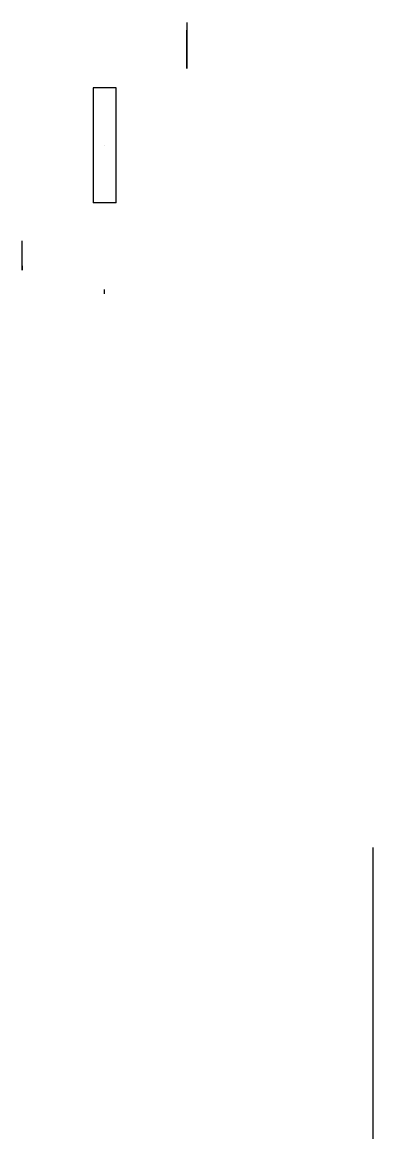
# Model space of a CAD drawing. Header units: metres. Extents: x 1 to 5.6, y -3.2 to 11.3.
import ezdxf

# ---------------------------------------------------------------- set-up
doc = ezdxf.new("R2010")
doc.units = ezdxf.units.M

msp = doc.modelspace()

# ---------------------------------------------------------------- linework, layer by layer
at = {"extrusion": (0, 1, 0)}
for p, q in [((3.15, 11.347, -0.832), (3.15, 10.743, -0.832)), ((3.15, 10.743, -0.582), (3.15, 11.244, -0.81)), ((3.15, 10.743, -0.582), (3.15, 10.743, -0.832))]:
    msp.add_line(p, q, dxfattribs=at)
for p, q in [((2.225, 10.493, -0.582), (1.925, 10.493, -0.582)), ((1.925, 10.493, -0.582), (1.925, 8.993, -0.582)), ((2.225, 8.993, -0.582), (2.225, 10.493, -0.582)), ((2.075, 9.743, -0.232), (2.075, 9.743, -0.232)), ((2.225, 8.993, -0.582), (1.925, 8.993, -0.582)), ((1, 8.169, -0.814), (1, 8.493, -0.582)), ((1, 8.111, -0.832), (1, 8.493, -0.832)), ((1, 8.493, -0.582), (1, 8.493, -0.832))]:
    msp.add_line(p, q)
at = {"extrusion": (-1, 0, 0)}
for p, q in [((2.075, 7.861, -0.832), (2.075, 7.861, -0.49)), ((5.575, 0.576, -0.832), (5.575, -3.224, -0.832)), ((5.575, -3.224, -0.832), (5.575, -3.224, 2.368))]:
    msp.add_line(p, q, dxfattribs=at)
for centre, radius, start, end in [((-11.347, -0.582, -3.15), 0.25, 270, 294.444), ((-8.111, -0.732, -1), 0.1, 234.4623, 270), ((-7.811, -0.49, -2.075), 0.05, 81.8699, 180), ((-0.865, 3.368, -5.575), 4.21, 273.9413, 346.2605)]:
    msp.add_arc(centre, radius, start, end, dxfattribs=at)

doc.saveas('drawing.dxf')
